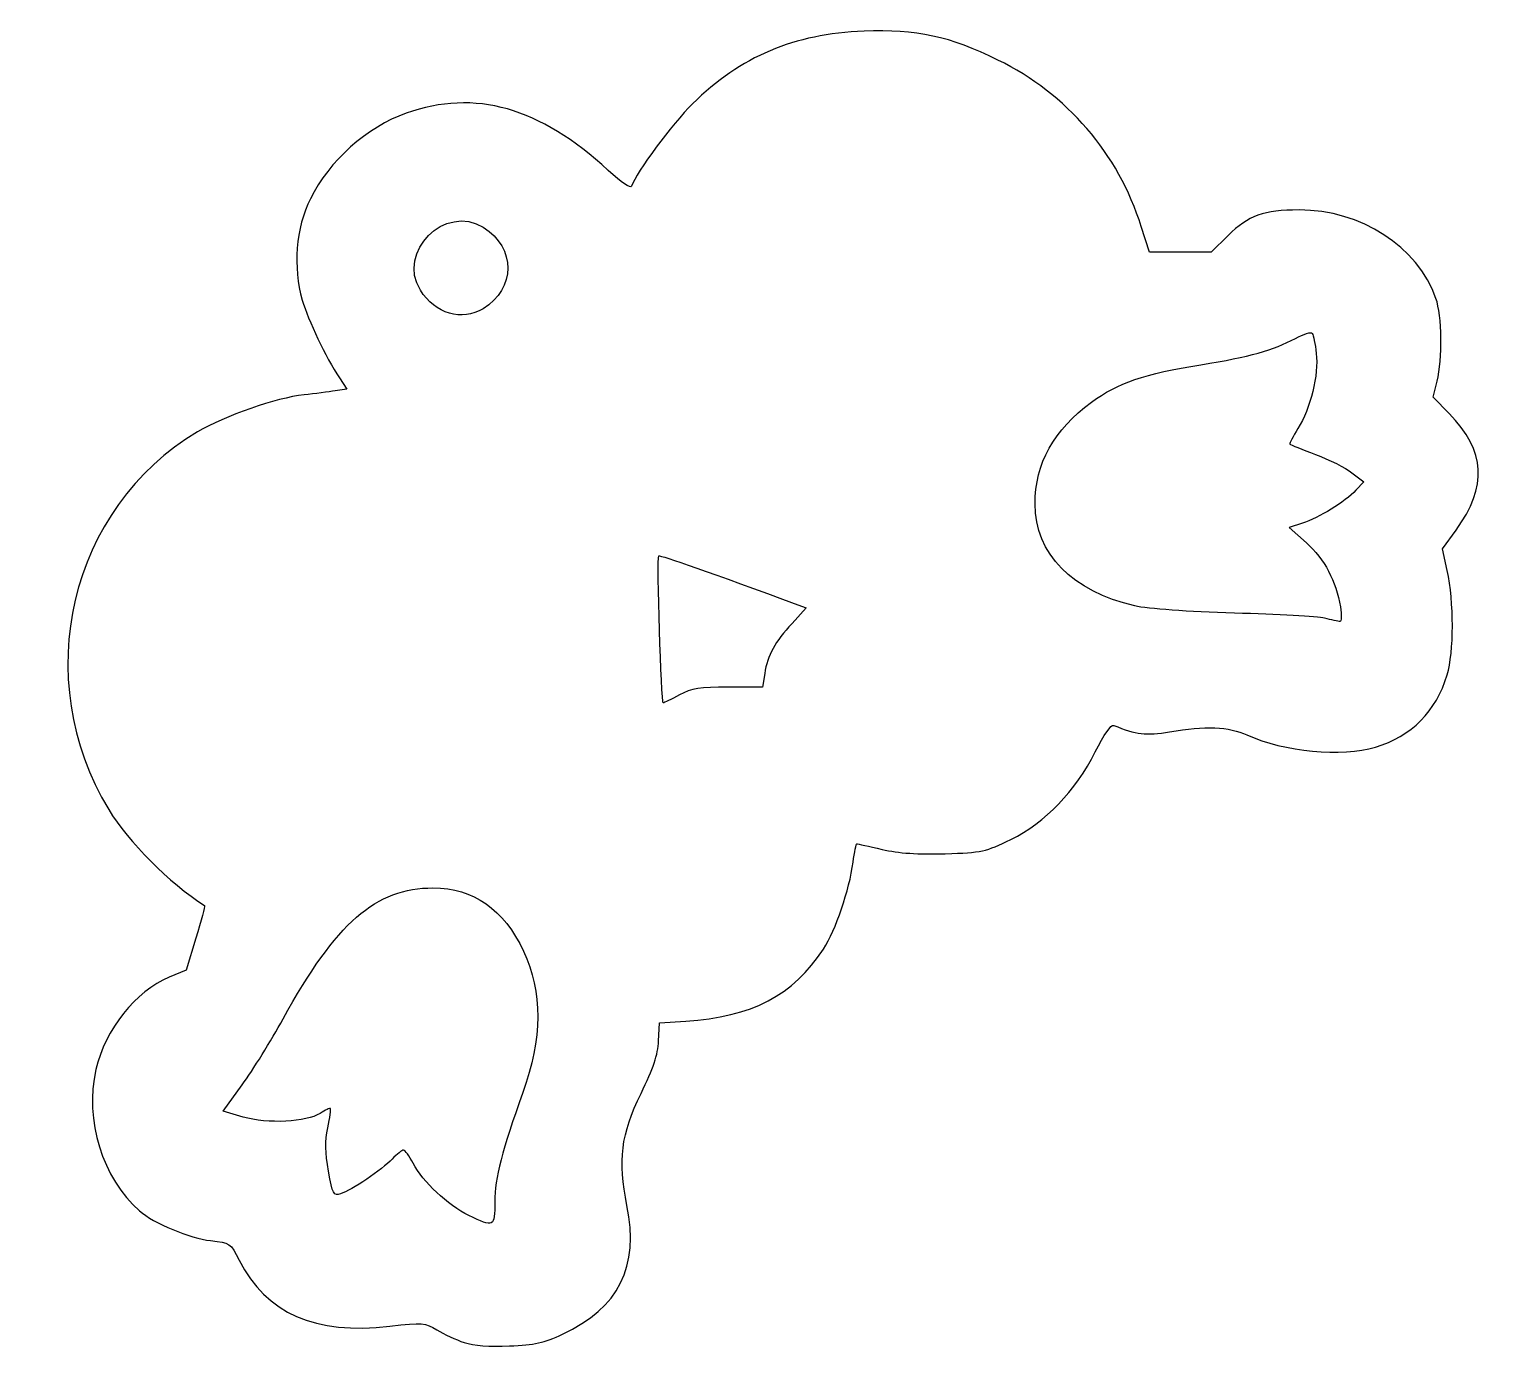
# Model space of a CAD drawing. Header units: centimetres. Extents: x -3.85 to -0.43, y 7.54 to 10.63.
import ezdxf

# ---------------------------------------------------------------- set-up
doc = ezdxf.new("R2010")
doc.units = ezdxf.units.CM
doc.header["$MEASUREMENT"] = 0
doc.layers.add('Layer 1', color=7, linetype='Continuous')

msp = doc.modelspace()

# ---------------------------------------------------------------- linework, layer by layer
at = {"layer": 'Layer 1', "color": 56}
for points, knots in [([(-2.83361, 7.54614), (-2.85263, 7.55237), (-2.88139, 7.5656), (-2.89751, 7.57554), (-2.89751, 7.57554), (-2.92555, 7.59282), (-2.9304, 7.5932), (-3.00786, 7.58428), (-3.00786, 7.58428), (-3.18404, 7.56398), (-3.29737, 7.61372), (-3.3612, 7.73934), (-3.3612, 7.73934), (-3.3817, 7.77968), (-3.38252, 7.78024), (-3.42847, 7.78497), (-3.42847, 7.78497), (-3.47547, 7.78981), (-3.56255, 7.82627), (-3.59481, 7.85461), (-3.59481, 7.85461), (-3.68199, 7.93121), (-3.72435, 8.06857), (-3.69711, 8.18639), (-3.69711, 8.18639), (-3.67528, 8.28083), (-3.60435, 8.37023), (-3.52523, 8.40302), (-3.52523, 8.40302), (-3.52523, 8.40302), (-3.48585, 8.41935), (-3.48585, 8.41935), (-3.48585, 8.41935), (-3.48585, 8.41935), (-3.46296, 8.49431), (-3.46296, 8.49431), (-3.46296, 8.49431), (-3.45038, 8.53554), (-3.44119, 8.56999), (-3.44255, 8.57087), (-3.44255, 8.57087), (-3.52542, 8.62442), (-3.62086, 8.72017), (-3.6672, 8.79626), (-3.6672, 8.79626), (-3.85377, 9.10258), (-3.75911, 9.50485), (-3.45875, 9.68208), (-3.45875, 9.68208), (-3.39452, 9.71998), (-3.27424, 9.76188), (-3.20898, 9.76908), (-3.20898, 9.76908), (-3.18392, 9.77185), (-3.15108, 9.77599), (-3.136, 9.7783), (-3.136, 9.7783), (-3.136, 9.7783), (-3.10857, 9.78249), (-3.10857, 9.78249), (-3.10857, 9.78249), (-3.10857, 9.78249), (-3.12598, 9.80886), (-3.12598, 9.80886), (-3.12598, 9.80886), (-3.15844, 9.85802), (-3.19925, 9.94339), (-3.21325, 9.9914), (-3.21325, 9.9914), (-3.23554, 10.06789), (-3.22816, 10.16059), (-3.19433, 10.22911), (-3.19433, 10.22911), (-3.15062, 10.31764), (-3.06116, 10.39747), (-2.96952, 10.42971), (-2.96952, 10.42971), (-2.80757, 10.4867), (-2.65657, 10.44393), (-2.49555, 10.29546), (-2.49555, 10.29546), (-2.46461, 10.26692), (-2.44298, 10.25232), (-2.44087, 10.25856), (-2.44087, 10.25856), (-2.42988, 10.29109), (-2.34581, 10.40469), (-2.29795, 10.45167), (-2.29795, 10.45167), (-2.18427, 10.56324), (-2.06052, 10.61567), (-1.89566, 10.62209), (-1.89566, 10.62209), (-1.77297, 10.62686), (-1.69375, 10.60982), (-1.58159, 10.55453), (-1.58159, 10.55453), (-1.41896, 10.47436), (-1.30002, 10.33607), (-1.24533, 10.16358), (-1.24533, 10.16358), (-1.24533, 10.16358), (-1.22635, 10.10369), (-1.22635, 10.10369), (-1.22635, 10.10369), (-1.22635, 10.10369), (-1.15383, 10.10369), (-1.15383, 10.10369), (-1.15383, 10.10369), (-1.15383, 10.10369), (-1.08132, 10.10369), (-1.08132, 10.10369), (-1.08132, 10.10369), (-1.08132, 10.10369), (-1.04159, 10.14316), (-1.04159, 10.14316), (-1.04159, 10.14316), (-0.99494, 10.18949), (-0.95783, 10.20281), (-0.87547, 10.20281), (-0.87547, 10.20281), (-0.73005, 10.20281), (-0.59736, 10.11711), (-0.5543, 9.99536), (-0.5543, 9.99536), (-0.53988, 9.9546), (-0.53849, 9.85317), (-0.55163, 9.8011), (-0.55163, 9.8011), (-0.55163, 9.8011), (-0.56106, 9.76377), (-0.56106, 9.76377), (-0.56106, 9.76377), (-0.56106, 9.76377), (-0.52354, 9.72516), (-0.52354, 9.72516), (-0.52354, 9.72516), (-0.43748, 9.63661), (-0.43262, 9.55507), (-0.50722, 9.45165), (-0.50722, 9.45165), (-0.50722, 9.45165), (-0.53895, 9.40765), (-0.53895, 9.40765), (-0.53895, 9.40765), (-0.53895, 9.40765), (-0.52793, 9.35712), (-0.52793, 9.35712), (-0.52793, 9.35712), (-0.51162, 9.28235), (-0.51167, 9.16676), (-0.52805, 9.11195), (-0.52805, 9.11195), (-0.55342, 9.02702), (-0.61222, 8.9677), (-0.69594, 8.94257), (-0.69594, 8.94257), (-0.77472, 8.91893), (-0.91068, 8.93188), (-0.99771, 8.97132), (-0.99771, 8.97132), (-1.04069, 8.9908), (-1.09547, 8.99305), (-1.17897, 8.97877), (-1.17897, 8.97877), (-1.23427, 8.96931), (-1.25763, 8.97199), (-1.30998, 8.9938), (-1.30998, 8.9938), (-1.31602, 8.99632), (-1.33311, 8.97187), (-1.35333, 8.93176), (-1.35333, 8.93176), (-1.40005, 8.83908), (-1.47027, 8.76612), (-1.55106, 8.72629), (-1.55106, 8.72629), (-1.61025, 8.69711), (-1.61903, 8.69519), (-1.70537, 8.69254), (-1.70537, 8.69254), (-1.76881, 8.69058), (-1.81424, 8.69375), (-1.85333, 8.70285), (-1.85333, 8.70285), (-1.88436, 8.71008), (-1.91103, 8.71599), (-1.9126, 8.71599), (-1.9126, 8.71599), (-1.91417, 8.71599), (-1.91807, 8.69647), (-1.92128, 8.67262), (-1.92128, 8.67262), (-1.93013, 8.60687), (-1.96182, 8.51437), (-1.9911, 8.46887), (-1.9911, 8.46887), (-2.0604, 8.36116), (-2.15976, 8.30916), (-2.31385, 8.29997), (-2.31385, 8.29997), (-2.31385, 8.29997), (-2.37527, 8.2963), (-2.37527, 8.2963), (-2.37527, 8.2963), (-2.37527, 8.2963), (-2.37747, 8.25305), (-2.37747, 8.25305), (-2.37747, 8.25305), (-2.37908, 8.2213), (-2.38999, 8.1887), (-2.41854, 8.13042), (-2.41854, 8.13042), (-2.4658, 8.03394), (-2.47339, 7.97375), (-2.45166, 7.86754), (-2.45166, 7.86754), (-2.42224, 7.72365), (-2.47038, 7.62752), (-2.60296, 7.56544), (-2.60296, 7.56544), (-2.64549, 7.54552), (-2.66888, 7.54033), (-2.72719, 7.53786), (-2.72719, 7.53786), (-2.77354, 7.5359), (-2.81129, 7.53884), (-2.83361, 7.54614)], [0, 0, 0, 0, 0.0172414, 0.0172414, 0.0172414, 0.0172414, 0.0344828, 0.0344828, 0.0344828, 0.0344828, 0.0517241, 0.0517241, 0.0517241, 0.0517241, 0.0689655, 0.0689655, 0.0689655, 0.0689655, 0.0862069, 0.0862069, 0.0862069, 0.0862069, 0.1034483, 0.1034483, 0.1034483, 0.1034483, 0.1206897, 0.1206897, 0.1206897, 0.1206897, 0.137931, 0.137931, 0.137931, 0.137931, 0.1551724, 0.1551724, 0.1551724, 0.1551724, 0.1724138, 0.1724138, 0.1724138, 0.1724138, 0.1896552, 0.1896552, 0.1896552, 0.1896552, 0.2068966, 0.2068966, 0.2068966, 0.2068966, 0.2241379, 0.2241379, 0.2241379, 0.2241379, 0.2413793, 0.2413793, 0.2413793, 0.2413793, 0.2586207, 0.2586207, 0.2586207, 0.2586207, 0.2758621, 0.2758621, 0.2758621, 0.2758621, 0.2931034, 0.2931034, 0.2931034, 0.2931034, 0.3103448, 0.3103448, 0.3103448, 0.3103448, 0.3275862, 0.3275862, 0.3275862, 0.3275862, 0.3448276, 0.3448276, 0.3448276, 0.3448276, 0.362069, 0.362069, 0.362069, 0.362069, 0.3793103, 0.3793103, 0.3793103, 0.3793103, 0.3965517, 0.3965517, 0.3965517, 0.3965517, 0.4137931, 0.4137931, 0.4137931, 0.4137931, 0.4310345, 0.4310345, 0.4310345, 0.4310345, 0.4482759, 0.4482759, 0.4482759, 0.4482759, 0.4655172, 0.4655172, 0.4655172, 0.4655172, 0.4827586, 0.4827586, 0.4827586, 0.4827586, 0.5, 0.5, 0.5, 0.5, 0.5172414, 0.5172414, 0.5172414, 0.5172414, 0.5344828, 0.5344828, 0.5344828, 0.5344828, 0.5517241, 0.5517241, 0.5517241, 0.5517241, 0.5689655, 0.5689655, 0.5689655, 0.5689655, 0.5862069, 0.5862069, 0.5862069, 0.5862069, 0.6034483, 0.6034483, 0.6034483, 0.6034483, 0.6206897, 0.6206897, 0.6206897, 0.6206897, 0.637931, 0.637931, 0.637931, 0.637931, 0.6551724, 0.6551724, 0.6551724, 0.6551724, 0.6724138, 0.6724138, 0.6724138, 0.6724138, 0.6896552, 0.6896552, 0.6896552, 0.6896552, 0.7068966, 0.7068966, 0.7068966, 0.7068966, 0.7241379, 0.7241379, 0.7241379, 0.7241379, 0.7413793, 0.7413793, 0.7413793, 0.7413793, 0.7586207, 0.7586207, 0.7586207, 0.7586207, 0.7758621, 0.7758621, 0.7758621, 0.7758621, 0.7931034, 0.7931034, 0.7931034, 0.7931034, 0.8103448, 0.8103448, 0.8103448, 0.8103448, 0.8275862, 0.8275862, 0.8275862, 0.8275862, 0.8448276, 0.8448276, 0.8448276, 0.8448276, 0.862069, 0.862069, 0.862069, 0.862069, 0.8793103, 0.8793103, 0.8793103, 0.8793103, 0.8965517, 0.8965517, 0.8965517, 0.8965517, 0.9137931, 0.9137931, 0.9137931, 0.9137931, 0.9310345, 0.9310345, 0.9310345, 0.9310345, 0.9482759, 0.9482759, 0.9482759, 0.9482759, 0.9655172, 0.9655172, 0.9655172, 0.9655172, 1, 1, 1, 1]), ([(-2.78912, 9.97117), (-2.712, 10.01807), (-2.71174, 10.11393), (-2.7886, 10.16204), (-2.7886, 10.16204), (-2.87811, 10.21808), (-2.99239, 10.1041), (-2.9362, 10.01482), (-2.9362, 10.01482), (-2.90109, 9.95903), (-2.83926, 9.94068), (-2.78912, 9.97117)], [0, 0, 0, 0, 0.25, 0.25, 0.25, 0.25, 0.5, 0.5, 0.5, 0.5, 1, 1, 1, 1]), ([(-0.7784, 9.27148), (-0.78837, 9.3323), (-0.8156, 9.38361), (-0.85818, 9.42179), (-0.85818, 9.42179), (-0.85818, 9.42179), (-0.8986, 9.45803), (-0.8986, 9.45803), (-0.8986, 9.45803), (-0.8986, 9.45803), (-0.86741, 9.46792), (-0.86741, 9.46792), (-0.86741, 9.46792), (-0.82935, 9.47999), (-0.76736, 9.51812), (-0.74196, 9.54509), (-0.74196, 9.54509), (-0.74196, 9.54509), (-0.72319, 9.56501), (-0.72319, 9.56501), (-0.72319, 9.56501), (-0.72319, 9.56501), (-0.7512, 9.58632), (-0.7512, 9.58632), (-0.7512, 9.58632), (-0.76661, 9.59804), (-0.80509, 9.61734), (-0.8367, 9.62921), (-0.8367, 9.62921), (-0.86832, 9.64107), (-0.89539, 9.65198), (-0.89686, 9.65343), (-0.89686, 9.65343), (-0.89833, 9.65489), (-0.88984, 9.67138), (-0.87801, 9.69008), (-0.87801, 9.69008), (-0.84869, 9.7364), (-0.82904, 9.81669), (-0.83491, 9.86614), (-0.83491, 9.86614), (-0.8375, 9.88798), (-0.8417, 9.90918), (-0.84423, 9.91327), (-0.84423, 9.91327), (-0.84676, 9.91736), (-0.86463, 9.91211), (-0.88393, 9.90162), (-0.88393, 9.90162), (-0.93616, 9.87324), (-0.99034, 9.85811), (-1.10538, 9.8398), (-1.10538, 9.8398), (-1.23739, 9.81878), (-1.30057, 9.79717), (-1.36214, 9.75197), (-1.36214, 9.75197), (-1.45061, 9.68701), (-1.49463, 9.6077), (-1.49463, 9.51324), (-1.49463, 9.51324), (-1.49463, 9.39692), (-1.40688, 9.30715), (-1.26074, 9.27396), (-1.26074, 9.27396), (-1.22982, 9.26694), (-1.13536, 9.26009), (-1.0267, 9.257), (-1.0267, 9.257), (-0.92649, 9.25414), (-0.83145, 9.24871), (-0.81551, 9.24494), (-0.81551, 9.24494), (-0.79957, 9.24116), (-0.7834, 9.23769), (-0.77959, 9.23722), (-0.77959, 9.23722), (-0.77577, 9.23676), (-0.77523, 9.25217), (-0.7784, 9.27148)], [0, 0, 0, 0, 0.047619, 0.047619, 0.047619, 0.047619, 0.0952381, 0.0952381, 0.0952381, 0.0952381, 0.1428571, 0.1428571, 0.1428571, 0.1428571, 0.1904762, 0.1904762, 0.1904762, 0.1904762, 0.2380952, 0.2380952, 0.2380952, 0.2380952, 0.2857143, 0.2857143, 0.2857143, 0.2857143, 0.3333333, 0.3333333, 0.3333333, 0.3333333, 0.3809524, 0.3809524, 0.3809524, 0.3809524, 0.4285714, 0.4285714, 0.4285714, 0.4285714, 0.4761905, 0.4761905, 0.4761905, 0.4761905, 0.5238095, 0.5238095, 0.5238095, 0.5238095, 0.5714286, 0.5714286, 0.5714286, 0.5714286, 0.6190476, 0.6190476, 0.6190476, 0.6190476, 0.6666667, 0.6666667, 0.6666667, 0.6666667, 0.7142857, 0.7142857, 0.7142857, 0.7142857, 0.7619048, 0.7619048, 0.7619048, 0.7619048, 0.8095238, 0.8095238, 0.8095238, 0.8095238, 0.8571429, 0.8571429, 0.8571429, 0.8571429, 0.9047619, 0.9047619, 0.9047619, 0.9047619, 1, 1, 1, 1]), ([(-2.3287, 9.06498), (-2.29944, 9.08057), (-2.28094, 9.08356), (-2.21381, 9.08356), (-2.21381, 9.08356), (-2.21381, 9.08356), (-2.13378, 9.08356), (-2.13378, 9.08356), (-2.13378, 9.08356), (-2.13378, 9.08356), (-2.12868, 9.11541), (-2.12868, 9.11541), (-2.12868, 9.11541), (-2.12186, 9.15796), (-2.10455, 9.18966), (-2.06445, 9.23305), (-2.06445, 9.23305), (-2.06445, 9.23305), (-2.03111, 9.26913), (-2.03111, 9.26913), (-2.03111, 9.26913), (-2.03111, 9.26913), (-2.05066, 9.27638), (-2.05066, 9.27638), (-2.05066, 9.27638), (-2.25068, 9.35061), (-2.37444, 9.39414), (-2.37732, 9.39127), (-2.37732, 9.39127), (-2.38167, 9.38693), (-2.37121, 9.04639), (-2.36672, 9.04639), (-2.36672, 9.04639), (-2.36499, 9.04639), (-2.34787, 9.05476), (-2.3287, 9.06498)], [0, 0, 0, 0, 0.1, 0.1, 0.1, 0.1, 0.2, 0.2, 0.2, 0.2, 0.3, 0.3, 0.3, 0.3, 0.4, 0.4, 0.4, 0.4, 0.5, 0.5, 0.5, 0.5, 0.6, 0.6, 0.6, 0.6, 0.7, 0.7, 0.7, 0.7, 0.8, 0.8, 0.8, 0.8, 1, 1, 1, 1]), ([(-2.76175, 7.87665), (-2.76175, 7.93109), (-2.74458, 7.99779), (-2.6959, 8.13235), (-2.6959, 8.13235), (-2.65006, 8.25909), (-2.64952, 8.36864), (-2.69428, 8.46404), (-2.69428, 8.46404), (-2.7404, 8.56235), (-2.81172, 8.61216), (-2.90669, 8.61238), (-2.90669, 8.61238), (-3.04035, 8.6127), (-3.13402, 8.53086), (-3.25829, 8.30521), (-3.25829, 8.30521), (-3.28638, 8.2542), (-3.32944, 8.18455), (-3.35398, 8.15044), (-3.35398, 8.15044), (-3.35398, 8.15044), (-3.39859, 8.08843), (-3.39859, 8.08843), (-3.39859, 8.08843), (-3.39859, 8.08843), (-3.35202, 8.07492), (-3.35202, 8.07492), (-3.35202, 8.07492), (-3.29483, 8.05834), (-3.2032, 8.06275), (-3.17125, 8.08363), (-3.17125, 8.08363), (-3.15932, 8.09142), (-3.14843, 8.09657), (-3.14704, 8.09507), (-3.14704, 8.09507), (-3.14566, 8.09357), (-3.14851, 8.07319), (-3.15337, 8.04978), (-3.15337, 8.04978), (-3.15998, 8.01801), (-3.15955, 7.99229), (-3.15167, 7.9483), (-3.15167, 7.9483), (-3.14189, 7.89371), (-3.1398, 7.88978), (-3.12328, 7.89489), (-3.12328, 7.89489), (-3.09808, 7.9027), (-3.02586, 7.95129), (-3.00231, 7.9763), (-3.00231, 7.9763), (-2.9914, 7.98788), (-2.97948, 7.99736), (-2.97581, 7.99736), (-2.97581, 7.99736), (-2.97214, 7.99736), (-2.96192, 7.98342), (-2.95309, 7.96638), (-2.95309, 7.96638), (-2.93103, 7.9238), (-2.87148, 7.8679), (-2.82291, 7.84417), (-2.82291, 7.84417), (-2.76358, 7.81519), (-2.76175, 7.81616), (-2.76175, 7.87665)], [0, 0, 0, 0, 0.0555556, 0.0555556, 0.0555556, 0.0555556, 0.1111111, 0.1111111, 0.1111111, 0.1111111, 0.1666667, 0.1666667, 0.1666667, 0.1666667, 0.2222222, 0.2222222, 0.2222222, 0.2222222, 0.2777778, 0.2777778, 0.2777778, 0.2777778, 0.3333333, 0.3333333, 0.3333333, 0.3333333, 0.3888889, 0.3888889, 0.3888889, 0.3888889, 0.4444444, 0.4444444, 0.4444444, 0.4444444, 0.5, 0.5, 0.5, 0.5, 0.5555556, 0.5555556, 0.5555556, 0.5555556, 0.6111111, 0.6111111, 0.6111111, 0.6111111, 0.6666667, 0.6666667, 0.6666667, 0.6666667, 0.7222222, 0.7222222, 0.7222222, 0.7222222, 0.7777778, 0.7777778, 0.7777778, 0.7777778, 0.8333333, 0.8333333, 0.8333333, 0.8333333, 0.8888889, 0.8888889, 0.8888889, 0.8888889, 1, 1, 1, 1])]:
    msp.add_open_spline(points, degree=3, knots=knots, dxfattribs=at)

doc.saveas('drawing.dxf')
